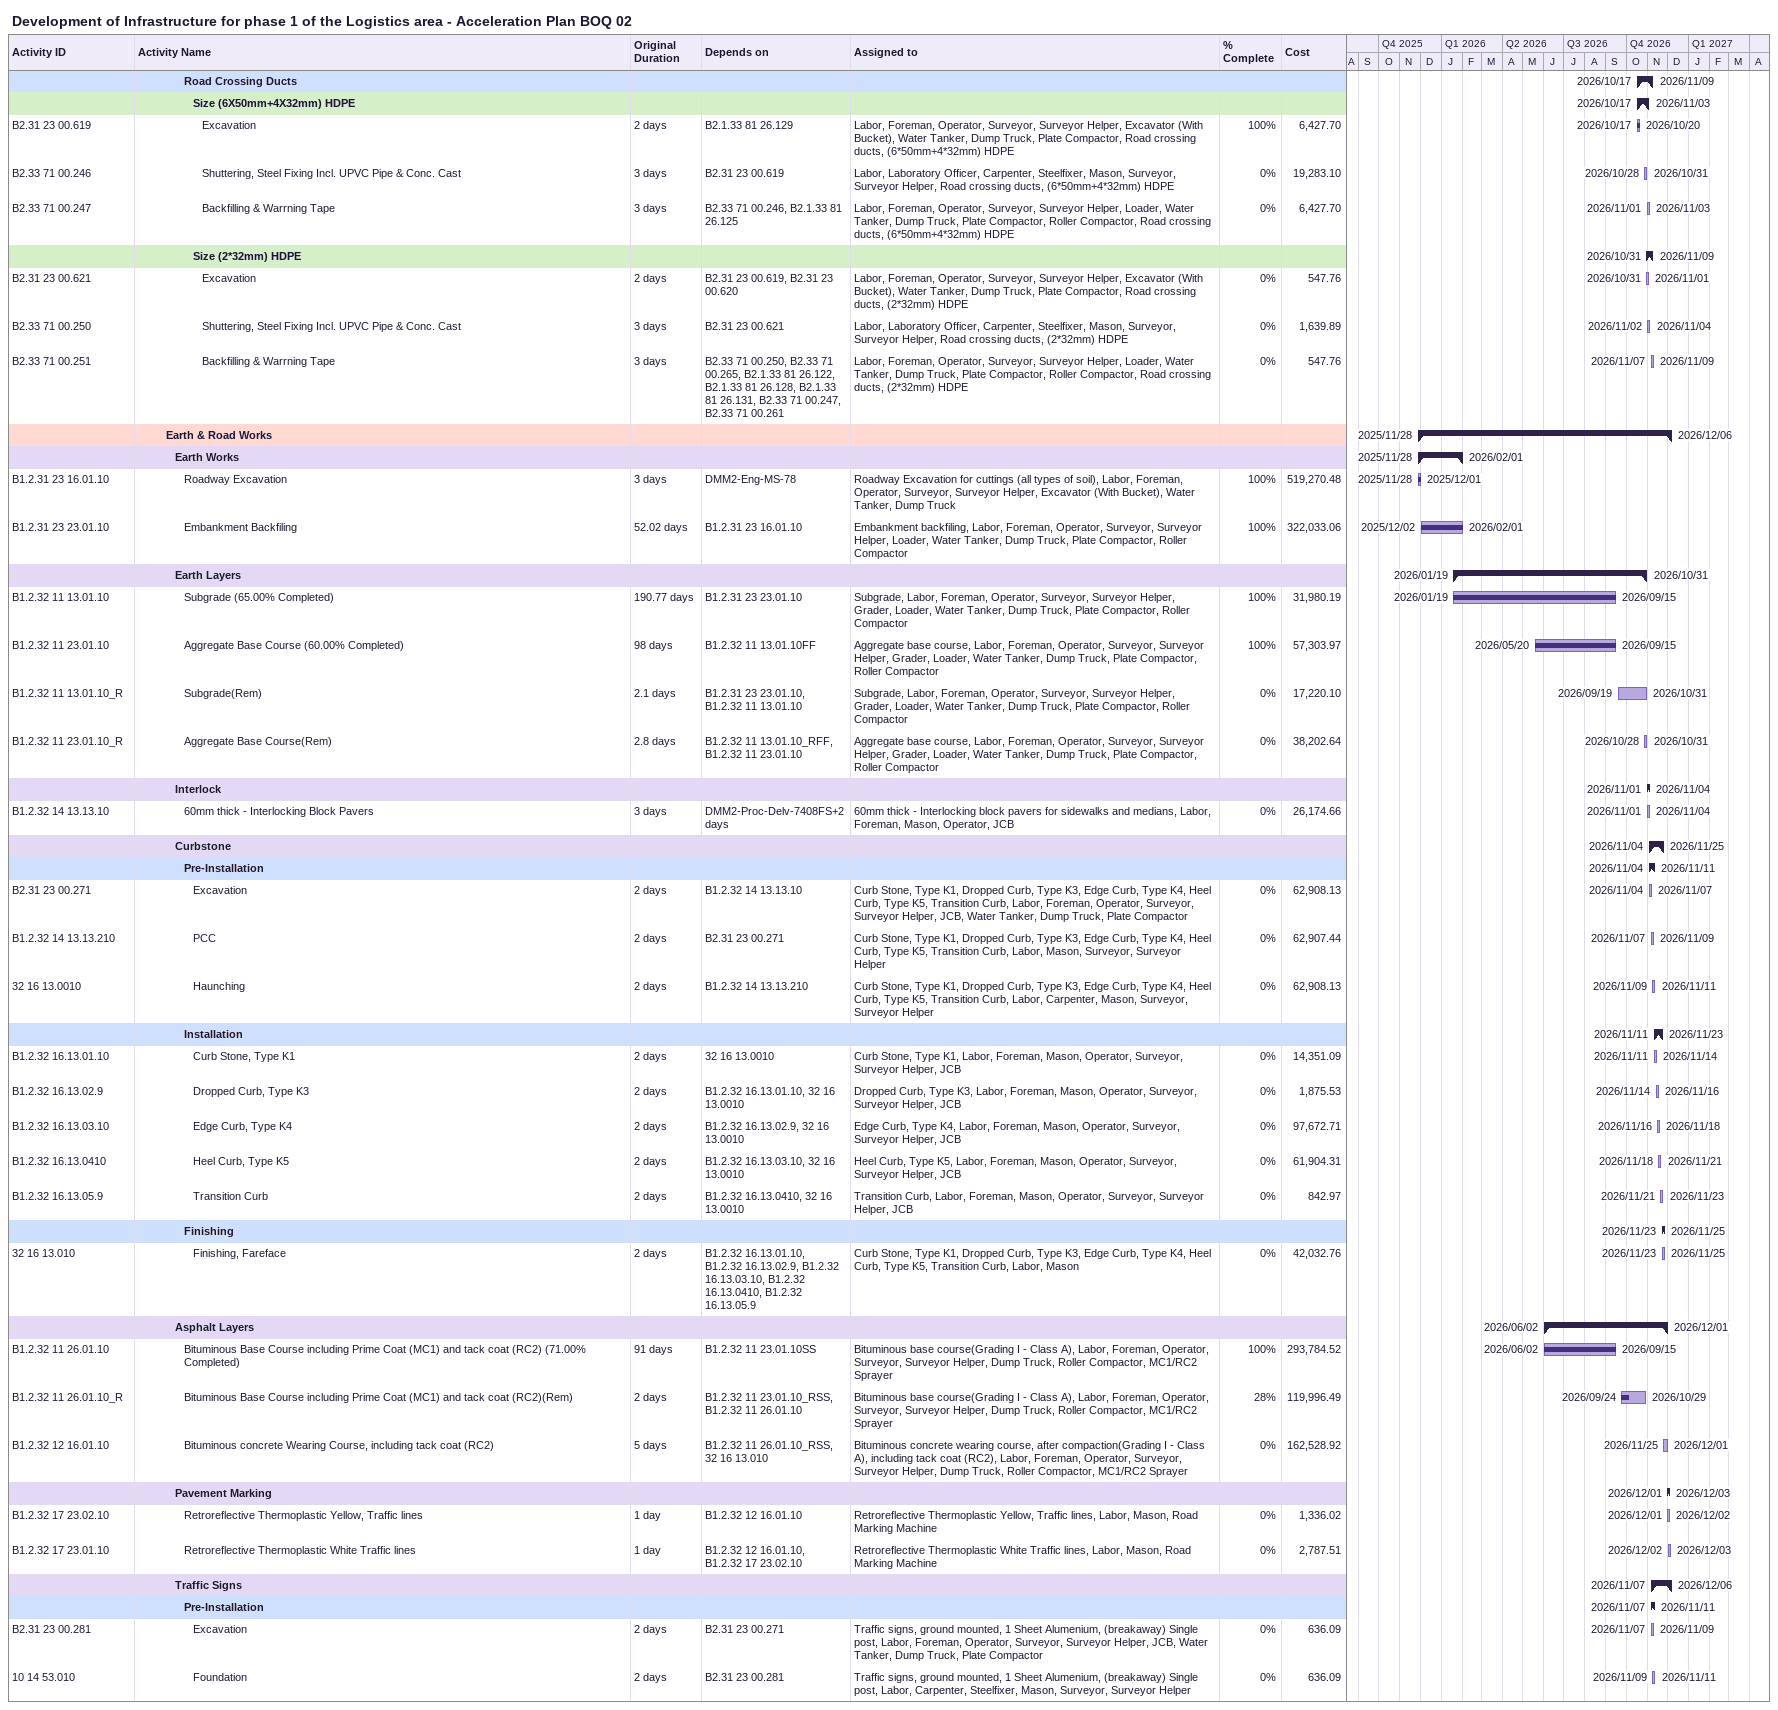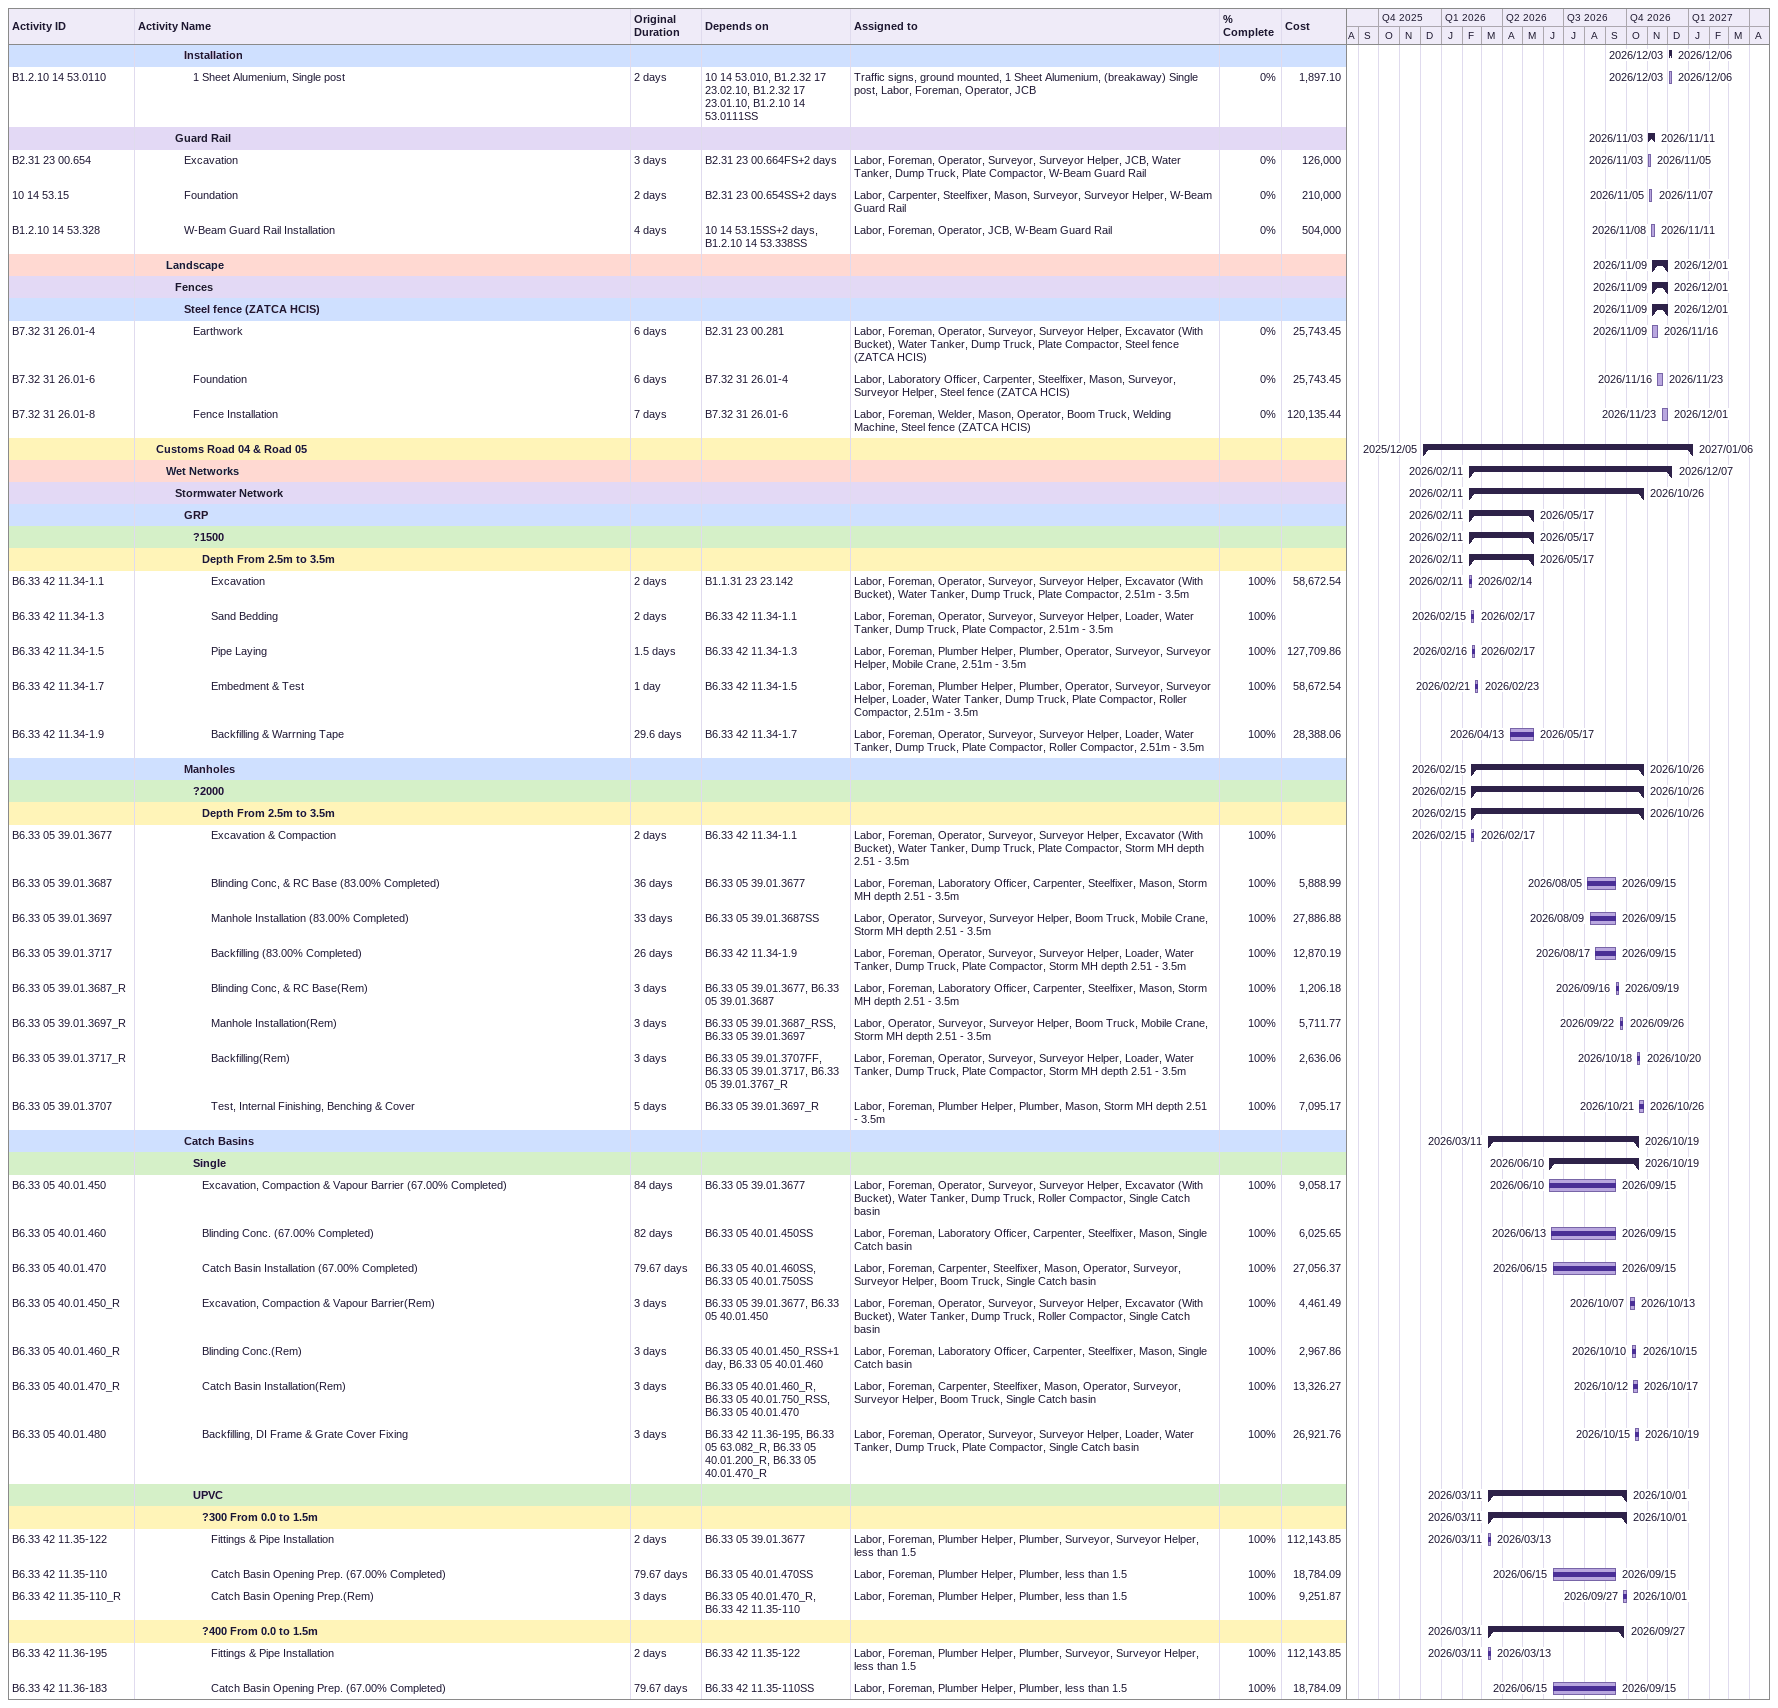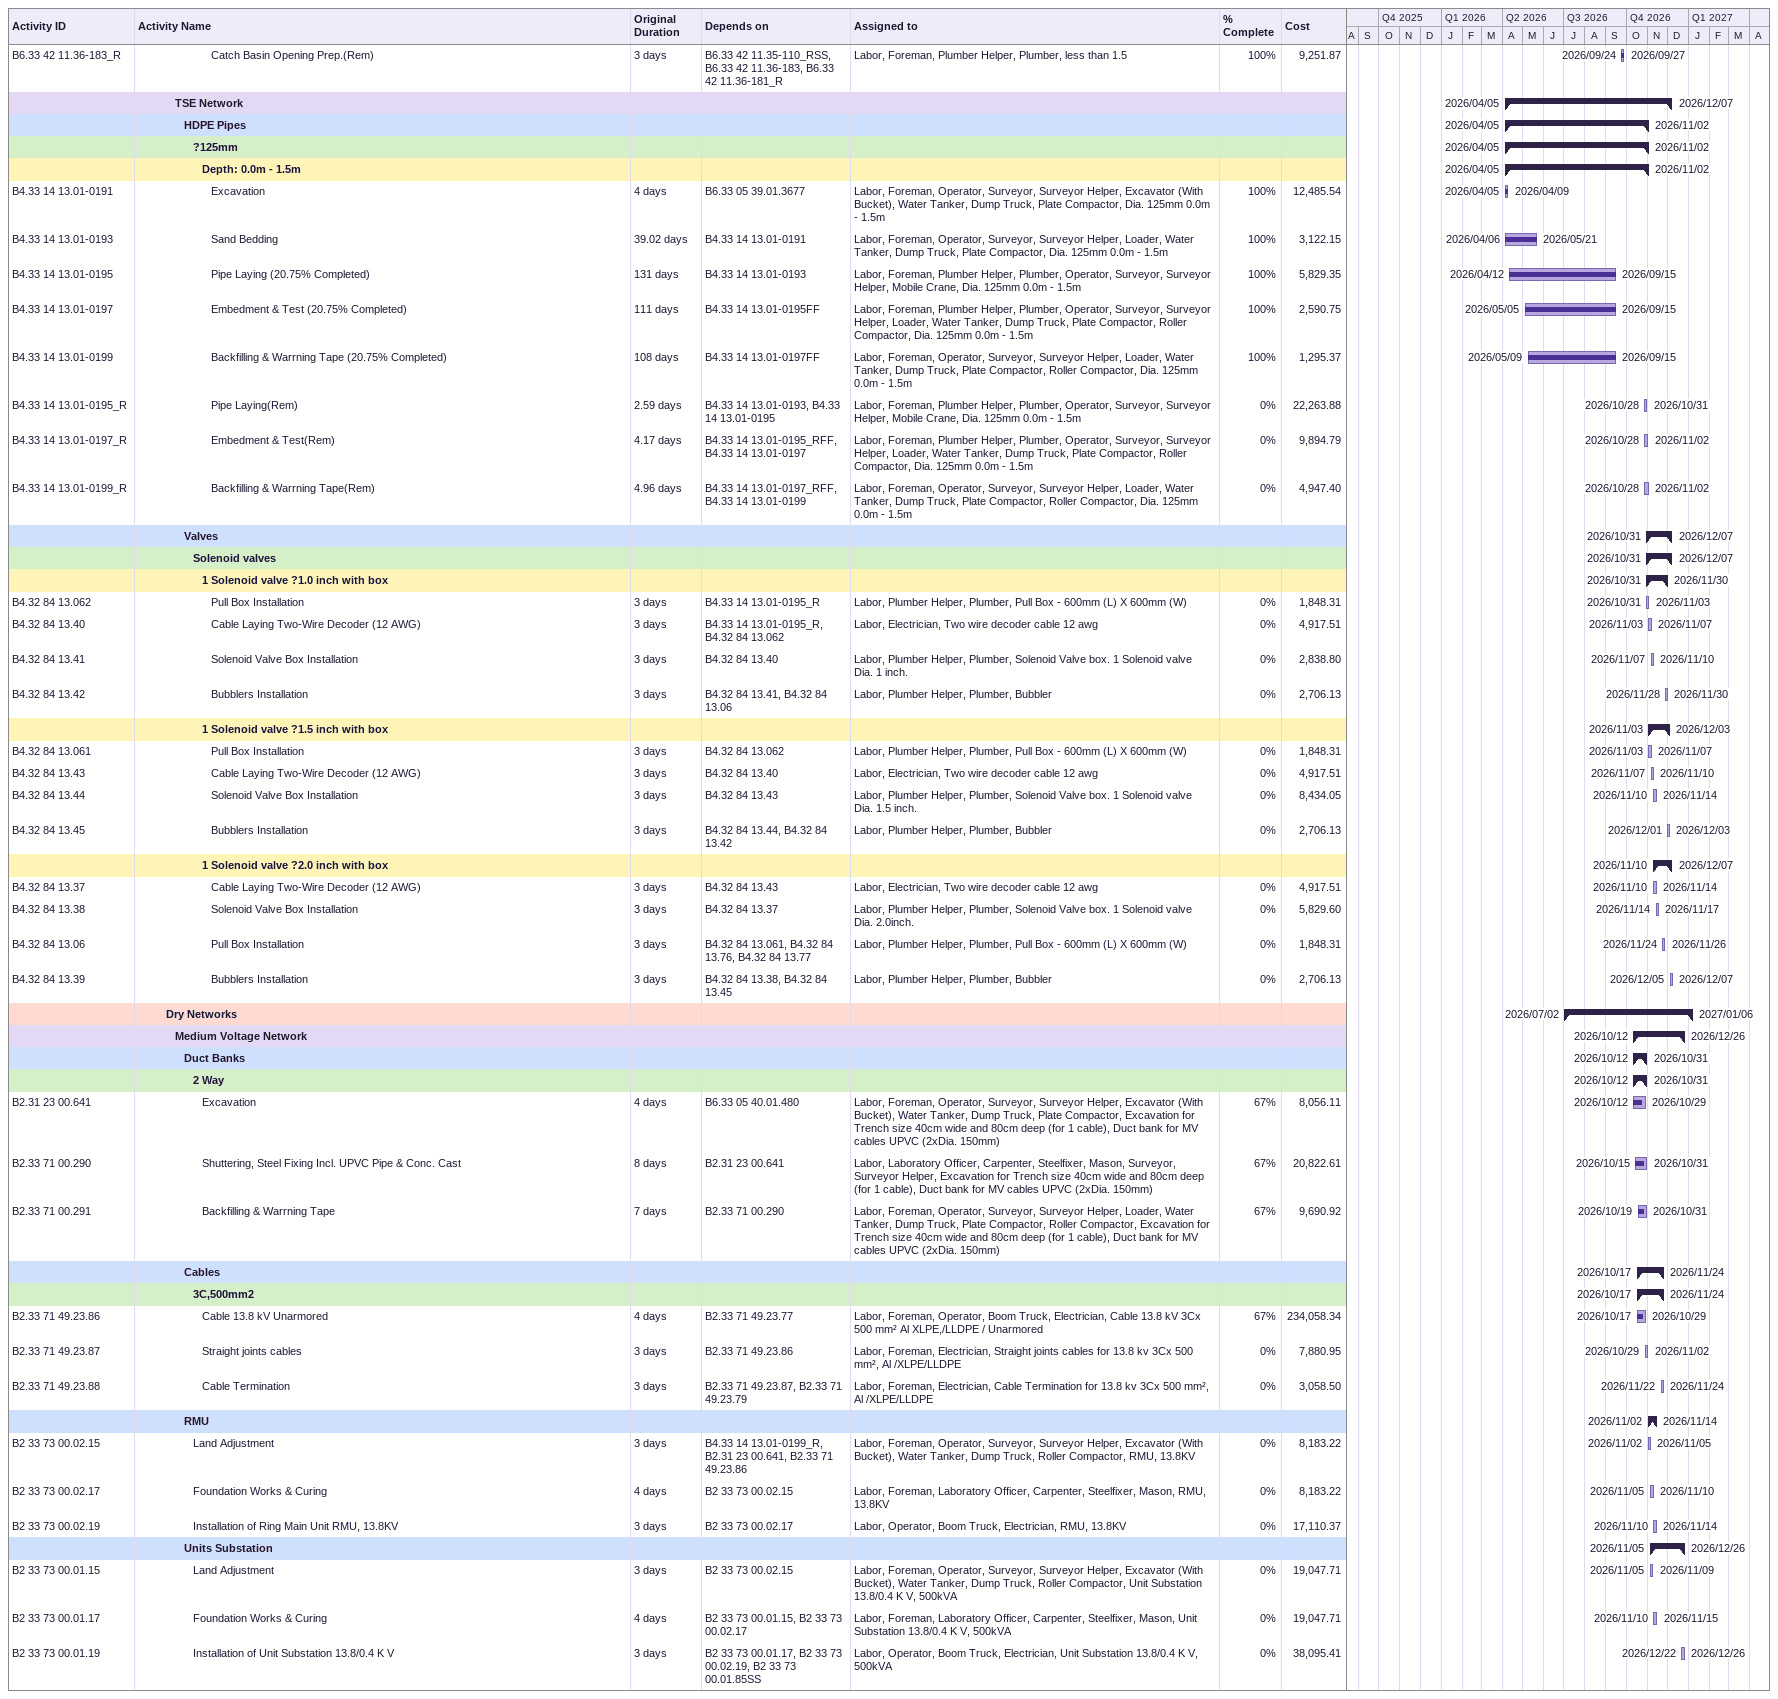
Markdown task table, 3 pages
Development of Infrastructure for phase 1 of the Logistics area - Acceleration Plan BOQ 02

| ID | Level | Task | Original duration | Start | Finish | Predecessors | Resources | % complete | Cost |
|---|---|---|---|---|---|---|---|---|---|
|  | 6 | **Road Crossing Ducts** |  | 2026-10-17 | 2026-11-09 |  |  |  |  |
|  | 7 | **Size (6X50mm+4X32mm) HDPE** |  | 2026-10-17 | 2026-11-03 |  |  |  |  |
| B2.31 23 00.619 | 8 | Excavation | 2d | 2026-10-17 | 2026-10-20 | B2.1.33 81 26.129 | Labor, Foreman, Operator, Surveyor, Surveyor Helper, Excavator (With Bucket), Water Tanker, Dump Truck, Plate Compactor, Road crossing ducts, (6*50mm+4*32mm) HDPE | 100 | 6427.70 |
| B2.33 71 00.246 | 8 | Shuttering, Steel Fixing Incl. UPVC Pipe & Conc. Cast | 3d | 2026-10-28 | 2026-10-31 | B2.31 23 00.619 | Labor, Laboratory Officer, Carpenter, Steelfixer, Mason, Surveyor, Surveyor Helper, Road crossing ducts, (6*50mm+4*32mm) HDPE | 0 | 19283.10 |
| B2.33 71 00.247 | 8 | Backfilling & Warrning Tape | 3d | 2026-11-01 | 2026-11-03 | B2.33 71 00.246, B2.1.33 81 26.125 | Labor, Foreman, Operator, Surveyor, Surveyor Helper, Loader, Water Tanker, Dump Truck, Plate Compactor, Roller Compactor, Road crossing ducts, (6*50mm+4*32mm) HDPE | 0 | 6427.70 |
|  | 7 | **Size (2*32mm) HDPE** |  | 2026-10-31 | 2026-11-09 |  |  |  |  |
| B2.31 23 00.621 | 8 | Excavation | 2d | 2026-10-31 | 2026-11-01 | B2.31 23 00.619, B2.31 23 00.620 | Labor, Foreman, Operator, Surveyor, Surveyor Helper, Excavator (With Bucket), Water Tanker, Dump Truck, Plate Compactor, Road crossing ducts, (2*32mm) HDPE | 0 | 547.76 |
| B2.33 71 00.250 | 8 | Shuttering, Steel Fixing Incl. UPVC Pipe & Conc. Cast | 3d | 2026-11-02 | 2026-11-04 | B2.31 23 00.621 | Labor, Laboratory Officer, Carpenter, Steelfixer, Mason, Surveyor, Surveyor Helper, Road crossing ducts, (2*32mm) HDPE | 0 | 1639.89 |
| B2.33 71 00.251 | 8 | Backfilling & Warrning Tape | 3d | 2026-11-07 | 2026-11-09 | B2.33 71 00.250, B2.33 71 00.265, B2.1.33 81 26.122, B2.1.33 81 26.128, B2.1.33 81 26.131, B2.33 71 00.247, B2.33 71 00.261 | Labor, Foreman, Operator, Surveyor, Surveyor Helper, Loader, Water Tanker, Dump Truck, Plate Compactor, Roller Compactor, Road crossing ducts, (2*32mm) HDPE | 0 | 547.76 |
|  | 4 | **Earth & Road Works** |  | 2025-11-28 | 2026-12-06 |  |  |  |  |
|  | 5 | **Earth Works** |  | 2025-11-28 | 2026-02-01 |  |  |  |  |
| B1.2.31 23 16.01.10 | 6 | Roadway Excavation | 3d | 2025-11-28 | 2025-12-01 | DMM2-Eng-MS-78 | Roadway Excavation for cuttings (all types of soil), Labor, Foreman, Operator, Surveyor, Surveyor Helper, Excavator (With Bucket), Water Tanker, Dump Truck | 100 | 519270.48 |
| B1.2.31 23 23.01.10 | 6 | Embankment Backfiling | 52.02d | 2025-12-02 | 2026-02-01 | B1.2.31 23 16.01.10 | Embankment backfiling, Labor, Foreman, Operator, Surveyor, Surveyor Helper, Loader, Water Tanker, Dump Truck, Plate Compactor, Roller Compactor | 100 | 322033.06 |
|  | 5 | **Earth Layers** |  | 2026-01-19 | 2026-10-31 |  |  |  |  |
| B1.2.32 11 13.01.10 | 6 | Subgrade (65.00% Completed) | 190.77d | 2026-01-19 | 2026-09-15 | B1.2.31 23 23.01.10 | Subgrade, Labor, Foreman, Operator, Surveyor, Surveyor Helper, Grader, Loader, Water Tanker, Dump Truck, Plate Compactor, Roller Compactor | 100 | 31980.19 |
| B1.2.32 11 23.01.10 | 6 | Aggregate Base Course (60.00% Completed) | 98d | 2026-05-20 | 2026-09-15 | B1.2.32 11 13.01.10FF | Aggregate base course, Labor, Foreman, Operator, Surveyor, Surveyor Helper, Grader, Loader, Water Tanker, Dump Truck, Plate Compactor, Roller Compactor | 100 | 57303.97 |
| B1.2.32 11 13.01.10_R | 6 | Subgrade(Rem) | 2.1d | 2026-09-19 | 2026-10-31 | B1.2.31 23 23.01.10, B1.2.32 11 13.01.10 | Subgrade, Labor, Foreman, Operator, Surveyor, Surveyor Helper, Grader, Loader, Water Tanker, Dump Truck, Plate Compactor, Roller Compactor | 0 | 17220.10 |
| B1.2.32 11 23.01.10_R | 6 | Aggregate Base Course(Rem) | 2.8d | 2026-10-28 | 2026-10-31 | B1.2.32 11 13.01.10_RFF, B1.2.32 11 23.01.10 | Aggregate base course, Labor, Foreman, Operator, Surveyor, Surveyor Helper, Grader, Loader, Water Tanker, Dump Truck, Plate Compactor, Roller Compactor | 0 | 38202.64 |
|  | 5 | **Interlock** |  | 2026-11-01 | 2026-11-04 |  |  |  |  |
| B1.2.32 14 13.13.10 | 6 | 60mm thick - Interlocking Block Pavers | 3d | 2026-11-01 | 2026-11-04 | DMM2-Proc-Delv-7408FS+2d | 60mm thick - Interlocking block pavers for sidewalks and medians, Labor, Foreman, Mason, Operator, JCB | 0 | 26174.66 |
|  | 5 | **Curbstone** |  | 2026-11-04 | 2026-11-25 |  |  |  |  |
|  | 6 | **Pre-Installation** |  | 2026-11-04 | 2026-11-11 |  |  |  |  |
| B2.31 23 00.271 | 7 | Excavation | 2d | 2026-11-04 | 2026-11-07 | B1.2.32 14 13.13.10 | Curb Stone, Type K1, Dropped Curb, Type K3, Edge Curb, Type K4, Heel Curb, Type K5, Transition Curb, Labor, Foreman, Operator, Surveyor, Surveyor Helper, JCB, Water Tanker, Dump Truck, Plate Compactor | 0 | 62908.13 |
| B1.2.32 14 13.13.210 | 7 | PCC | 2d | 2026-11-07 | 2026-11-09 | B2.31 23 00.271 | Curb Stone, Type K1, Dropped Curb, Type K3, Edge Curb, Type K4, Heel Curb, Type K5, Transition Curb, Labor, Mason, Surveyor, Surveyor Helper | 0 | 62907.44 |
| 32 16 13.0010 | 7 | Haunching | 2d | 2026-11-09 | 2026-11-11 | B1.2.32 14 13.13.210 | Curb Stone, Type K1, Dropped Curb, Type K3, Edge Curb, Type K4, Heel Curb, Type K5, Transition Curb, Labor, Carpenter, Mason, Surveyor, Surveyor Helper | 0 | 62908.13 |
|  | 6 | **Installation** |  | 2026-11-11 | 2026-11-23 |  |  |  |  |
| B1.2.32 16.13.01.10 | 7 | Curb Stone, Type K1 | 2d | 2026-11-11 | 2026-11-14 | 32 16 13.0010 | Curb Stone, Type K1, Labor, Foreman, Mason, Operator, Surveyor, Surveyor Helper, JCB | 0 | 14351.09 |
| B1.2.32 16.13.02.9 | 7 | Dropped Curb, Type K3 | 2d | 2026-11-14 | 2026-11-16 | B1.2.32 16.13.01.10, 32 16 13.0010 | Dropped Curb, Type K3, Labor, Foreman, Mason, Operator, Surveyor, Surveyor Helper, JCB | 0 | 1875.53 |
| B1.2.32 16.13.03.10 | 7 | Edge Curb, Type K4 | 2d | 2026-11-16 | 2026-11-18 | B1.2.32 16.13.02.9, 32 16 13.0010 | Edge Curb, Type K4, Labor, Foreman, Mason, Operator, Surveyor, Surveyor Helper, JCB | 0 | 97672.71 |
| B1.2.32 16.13.0410 | 7 | Heel Curb, Type K5 | 2d | 2026-11-18 | 2026-11-21 | B1.2.32 16.13.03.10, 32 16 13.0010 | Heel Curb, Type K5, Labor, Foreman, Mason, Operator, Surveyor, Surveyor Helper, JCB | 0 | 61904.31 |
| B1.2.32 16.13.05.9 | 7 | Transition Curb | 2d | 2026-11-21 | 2026-11-23 | B1.2.32 16.13.0410, 32 16 13.0010 | Transition Curb, Labor, Foreman, Mason, Operator, Surveyor, Surveyor Helper, JCB | 0 | 842.97 |
|  | 6 | **Finishing** |  | 2026-11-23 | 2026-11-25 |  |  |  |  |
| 32 16 13.010 | 7 | Finishing, Fareface | 2d | 2026-11-23 | 2026-11-25 | B1.2.32 16.13.01.10, B1.2.32 16.13.02.9, B1.2.32 16.13.03.10, B1.2.32 16.13.0410, B1.2.32 16.13.05.9 | Curb Stone, Type K1, Dropped Curb, Type K3, Edge Curb, Type K4, Heel Curb, Type K5, Transition Curb, Labor, Mason | 0 | 42032.76 |
|  | 5 | **Asphalt Layers** |  | 2026-06-02 | 2026-12-01 |  |  |  |  |
| B1.2.32 11 26.01.10 | 6 | Bituminous Base Course including Prime Coat (MC1) and tack coat (RC2) (71.00% Completed) | 91d | 2026-06-02 | 2026-09-15 | B1.2.32 11 23.01.10SS | Bituminous base course(Grading I - Class A), Labor, Foreman, Operator, Surveyor, Surveyor Helper, Dump Truck, Roller Compactor, MC1/RC2 Sprayer | 100 | 293784.52 |
| B1.2.32 11 26.01.10_R | 6 | Bituminous Base Course including Prime Coat (MC1) and tack coat (RC2)(Rem) | 2d | 2026-09-24 | 2026-10-29 | B1.2.32 11 23.01.10_RSS, B1.2.32 11 26.01.10 | Bituminous base course(Grading I - Class A), Labor, Foreman, Operator, Surveyor, Surveyor Helper, Dump Truck, Roller Compactor, MC1/RC2 Sprayer | 28 | 119996.49 |
| B1.2.32 12 16.01.10 | 6 | Bituminous concrete Wearing Course, including tack coat (RC2) | 5d | 2026-11-25 | 2026-12-01 | B1.2.32 11 26.01.10_RSS, 32 16 13.010 | Bituminous concrete wearing course, after compaction(Grading I - Class A), including tack coat (RC2), Labor, Foreman, Operator, Surveyor, Surveyor Helper, Dump Truck, Roller Compactor, MC1/RC2 Sprayer | 0 | 162528.92 |
|  | 5 | **Pavement Marking** |  | 2026-12-01 | 2026-12-03 |  |  |  |  |
| B1.2.32 17 23.02.10 | 6 | Retroreflective Thermoplastic Yellow, Traffic lines | 1d | 2026-12-01 | 2026-12-02 | B1.2.32 12 16.01.10 | Retroreflective Thermoplastic Yellow, Traffic lines, Labor, Mason, Road Marking Machine | 0 | 1336.02 |
| B1.2.32 17 23.01.10 | 6 | Retroreflective Thermoplastic White Traffic lines | 1d | 2026-12-02 | 2026-12-03 | B1.2.32 12 16.01.10, B1.2.32 17 23.02.10 | Retroreflective Thermoplastic White Traffic lines, Labor, Mason, Road Marking Machine | 0 | 2787.51 |
|  | 5 | **Traffic Signs** |  | 2026-11-07 | 2026-12-06 |  |  |  |  |
|  | 6 | **Pre-Installation** |  | 2026-11-07 | 2026-11-11 |  |  |  |  |
| B2.31 23 00.281 | 7 | Excavation | 2d | 2026-11-07 | 2026-11-09 | B2.31 23 00.271 | Traffic signs, ground mounted, 1 Sheet Alumenium, (breakaway) Single post, Labor, Foreman, Operator, Surveyor, Surveyor Helper, JCB, Water Tanker, Dump Truck, Plate Compactor | 0 | 636.09 |
| 10 14 53.010 | 7 | Foundation | 2d | 2026-11-09 | 2026-11-11 | B2.31 23 00.281 | Traffic signs, ground mounted, 1 Sheet Alumenium, (breakaway) Single post, Labor, Carpenter, Steelfixer, Mason, Surveyor, Surveyor Helper | 0 | 636.09 |
|  | 6 | **Installation** |  | 2026-12-03 | 2026-12-06 |  |  |  |  |
| B1.2.10 14 53.0110 | 7 | 1 Sheet Alumenium, Single post | 2d | 2026-12-03 | 2026-12-06 | 10 14 53.010, B1.2.32 17 23.02.10, B1.2.32 17 23.01.10, B1.2.10 14 53.0111SS | Traffic signs, ground mounted, 1 Sheet Alumenium, (breakaway) Single post, Labor, Foreman, Operator, JCB | 0 | 1897.10 |
|  | 5 | **Guard Rail** |  | 2026-11-03 | 2026-11-11 |  |  |  |  |
| B2.31 23 00.654 | 6 | Excavation | 3d | 2026-11-03 | 2026-11-05 | B2.31 23 00.664FS+2d | Labor, Foreman, Operator, Surveyor, Surveyor Helper, JCB, Water Tanker, Dump Truck, Plate Compactor, W-Beam Guard Rail | 0 | 126000 |
| 10 14 53.15 | 6 | Foundation | 2d | 2026-11-05 | 2026-11-07 | B2.31 23 00.654SS+2d | Labor, Carpenter, Steelfixer, Mason, Surveyor, Surveyor Helper, W-Beam Guard Rail | 0 | 210000 |
| B1.2.10 14 53.328 | 6 | W-Beam Guard Rail Installation | 4d | 2026-11-08 | 2026-11-11 | 10 14 53.15SS+2d, B1.2.10 14 53.338SS | Labor, Foreman, Operator, JCB, W-Beam Guard Rail | 0 | 504000 |
|  | 4 | **Landscape** |  | 2026-11-09 | 2026-12-01 |  |  |  |  |
|  | 5 | **Fences** |  | 2026-11-09 | 2026-12-01 |  |  |  |  |
|  | 6 | **Steel fence (ZATCA HCIS)** |  | 2026-11-09 | 2026-12-01 |  |  |  |  |
| B7.32 31 26.01-4 | 7 | Earthwork | 6d | 2026-11-09 | 2026-11-16 | B2.31 23 00.281 | Labor, Foreman, Operator, Surveyor, Surveyor Helper, Excavator (With Bucket), Water Tanker, Dump Truck, Plate Compactor, Steel fence (ZATCA HCIS) | 0 | 25743.45 |
| B7.32 31 26.01-6 | 7 | Foundation | 6d | 2026-11-16 | 2026-11-23 | B7.32 31 26.01-4 | Labor, Laboratory Officer, Carpenter, Steelfixer, Mason, Surveyor, Surveyor Helper, Steel fence (ZATCA HCIS) | 0 | 25743.45 |
| B7.32 31 26.01-8 | 7 | Fence Installation | 7d | 2026-11-23 | 2026-12-01 | B7.32 31 26.01-6 | Labor, Foreman, Welder, Mason, Operator, Boom Truck, Welding Machine, Steel fence (ZATCA HCIS) | 0 | 120135.44 |
|  | 3 | **Customs Road 04 & Road 05** |  | 2025-12-05 | 2027-01-06 |  |  |  |  |
|  | 4 | **Wet Networks** |  | 2026-02-11 | 2026-12-07 |  |  |  |  |
|  | 5 | **Stormwater Network** |  | 2026-02-11 | 2026-10-26 |  |  |  |  |
|  | 6 | **GRP** |  | 2026-02-11 | 2026-05-17 |  |  |  |  |
|  | 7 | **?1500** |  | 2026-02-11 | 2026-05-17 |  |  |  |  |
|  | 8 | **Depth From 2.5m to 3.5m** |  | 2026-02-11 | 2026-05-17 |  |  |  |  |
| B6.33 42 11.34-1.1 | 9 | Excavation | 2d | 2026-02-11 | 2026-02-14 | B1.1.31 23 23.142 | Labor, Foreman, Operator, Surveyor, Surveyor Helper, Excavator (With Bucket), Water Tanker, Dump Truck, Plate Compactor, 2.51m - 3.5m | 100 | 58672.54 |
| B6.33 42 11.34-1.3 | 9 | Sand Bedding | 2d | 2026-02-15 | 2026-02-17 | B6.33 42 11.34-1.1 | Labor, Foreman, Operator, Surveyor, Surveyor Helper, Loader, Water Tanker, Dump Truck, Plate Compactor, 2.51m - 3.5m | 100 |  |
| B6.33 42 11.34-1.5 | 9 | Pipe Laying | 1.5d | 2026-02-16 | 2026-02-17 | B6.33 42 11.34-1.3 | Labor, Foreman, Plumber Helper, Plumber, Operator, Surveyor, Surveyor Helper, Mobile Crane, 2.51m - 3.5m | 100 | 127709.86 |
| B6.33 42 11.34-1.7 | 9 | Embedment & Test | 1d | 2026-02-21 | 2026-02-23 | B6.33 42 11.34-1.5 | Labor, Foreman, Plumber Helper, Plumber, Operator, Surveyor, Surveyor Helper, Loader, Water Tanker, Dump Truck, Plate Compactor, Roller Compactor, 2.51m - 3.5m | 100 | 58672.54 |
| B6.33 42 11.34-1.9 | 9 | Backfilling & Warrning Tape | 29.6d | 2026-04-13 | 2026-05-17 | B6.33 42 11.34-1.7 | Labor, Foreman, Operator, Surveyor, Surveyor Helper, Loader, Water Tanker, Dump Truck, Plate Compactor, Roller Compactor, 2.51m - 3.5m | 100 | 28388.06 |
|  | 6 | **Manholes** |  | 2026-02-15 | 2026-10-26 |  |  |  |  |
|  | 7 | **?2000** |  | 2026-02-15 | 2026-10-26 |  |  |  |  |
|  | 8 | **Depth From 2.5m to 3.5m** |  | 2026-02-15 | 2026-10-26 |  |  |  |  |
| B6.33 05 39.01.3677 | 9 | Excavation & Compaction | 2d | 2026-02-15 | 2026-02-17 | B6.33 42 11.34-1.1 | Labor, Foreman, Operator, Surveyor, Surveyor Helper, Excavator (With Bucket), Water Tanker, Dump Truck, Plate Compactor, Storm MH depth 2.51 - 3.5m | 100 |  |
| B6.33 05 39.01.3687 | 9 | Blinding Conc, & RC Base (83.00% Completed) | 36d | 2026-08-05 | 2026-09-15 | B6.33 05 39.01.3677 | Labor, Foreman, Laboratory Officer, Carpenter, Steelfixer, Mason, Storm MH depth 2.51 - 3.5m | 100 | 5888.99 |
| B6.33 05 39.01.3697 | 9 | Manhole Installation (83.00% Completed) | 33d | 2026-08-09 | 2026-09-15 | B6.33 05 39.01.3687SS | Labor, Operator, Surveyor, Surveyor Helper, Boom Truck, Mobile Crane, Storm MH depth 2.51 - 3.5m | 100 | 27886.88 |
| B6.33 05 39.01.3717 | 9 | Backfilling (83.00% Completed) | 26d | 2026-08-17 | 2026-09-15 | B6.33 42 11.34-1.9 | Labor, Foreman, Operator, Surveyor, Surveyor Helper, Loader, Water Tanker, Dump Truck, Plate Compactor, Storm MH depth 2.51 - 3.5m | 100 | 12870.19 |
| B6.33 05 39.01.3687_R | 9 | Blinding Conc, & RC Base(Rem) | 3d | 2026-09-16 | 2026-09-19 | B6.33 05 39.01.3677, B6.33 05 39.01.3687 | Labor, Foreman, Laboratory Officer, Carpenter, Steelfixer, Mason, Storm MH depth 2.51 - 3.5m | 100 | 1206.18 |
| B6.33 05 39.01.3697_R | 9 | Manhole Installation(Rem) | 3d | 2026-09-22 | 2026-09-26 | B6.33 05 39.01.3687_RSS, B6.33 05 39.01.3697 | Labor, Operator, Surveyor, Surveyor Helper, Boom Truck, Mobile Crane, Storm MH depth 2.51 - 3.5m | 100 | 5711.77 |
| B6.33 05 39.01.3717_R | 9 | Backfilling(Rem) | 3d | 2026-10-18 | 2026-10-20 | B6.33 05 39.01.3707FF, B6.33 05 39.01.3717, B6.33 05 39.01.3767_R | Labor, Foreman, Operator, Surveyor, Surveyor Helper, Loader, Water Tanker, Dump Truck, Plate Compactor, Storm MH depth 2.51 - 3.5m | 100 | 2636.06 |
| B6.33 05 39.01.3707 | 9 | Test, Internal Finishing, Benching & Cover | 5d | 2026-10-21 | 2026-10-26 | B6.33 05 39.01.3697_R | Labor, Foreman, Plumber Helper, Plumber, Mason, Storm MH depth 2.51 - 3.5m | 100 | 7095.17 |
|  | 6 | **Catch Basins** |  | 2026-03-11 | 2026-10-19 |  |  |  |  |
|  | 7 | **Single** |  | 2026-06-10 | 2026-10-19 |  |  |  |  |
| B6.33 05 40.01.450 | 8 | Excavation, Compaction & Vapour Barrier (67.00% Completed) | 84d | 2026-06-10 | 2026-09-15 | B6.33 05 39.01.3677 | Labor, Foreman, Operator, Surveyor, Surveyor Helper, Excavator (With Bucket), Water Tanker, Dump Truck, Roller Compactor, Single Catch basin | 100 | 9058.17 |
| B6.33 05 40.01.460 | 8 | Blinding Conc. (67.00% Completed) | 82d | 2026-06-13 | 2026-09-15 | B6.33 05 40.01.450SS | Labor, Foreman, Laboratory Officer, Carpenter, Steelfixer, Mason, Single Catch basin | 100 | 6025.65 |
| B6.33 05 40.01.470 | 8 | Catch Basin Installation (67.00% Completed) | 79.67d | 2026-06-15 | 2026-09-15 | B6.33 05 40.01.460SS, B6.33 05 40.01.750SS | Labor, Foreman, Carpenter, Steelfixer, Mason, Operator, Surveyor, Surveyor Helper, Boom Truck, Single Catch basin | 100 | 27056.37 |
| B6.33 05 40.01.450_R | 8 | Excavation, Compaction & Vapour Barrier(Rem) | 3d | 2026-10-07 | 2026-10-13 | B6.33 05 39.01.3677, B6.33 05 40.01.450 | Labor, Foreman, Operator, Surveyor, Surveyor Helper, Excavator (With Bucket), Water Tanker, Dump Truck, Roller Compactor, Single Catch basin | 100 | 4461.49 |
| B6.33 05 40.01.460_R | 8 | Blinding Conc.(Rem) | 3d | 2026-10-10 | 2026-10-15 | B6.33 05 40.01.450_RSS+1d, B6.33 05 40.01.460 | Labor, Foreman, Laboratory Officer, Carpenter, Steelfixer, Mason, Single Catch basin | 100 | 2967.86 |
| B6.33 05 40.01.470_R | 8 | Catch Basin Installation(Rem) | 3d | 2026-10-12 | 2026-10-17 | B6.33 05 40.01.460_R, B6.33 05 40.01.750_RSS, B6.33 05 40.01.470 | Labor, Foreman, Carpenter, Steelfixer, Mason, Operator, Surveyor, Surveyor Helper, Boom Truck, Single Catch basin | 100 | 13326.27 |
| B6.33 05 40.01.480 | 8 | Backfilling, DI Frame & Grate Cover Fixing | 3d | 2026-10-15 | 2026-10-19 | B6.33 42 11.36-195, B6.33 05 63.082_R, B6.33 05 40.01.200_R, B6.33 05 40.01.470_R | Labor, Foreman, Operator, Surveyor, Surveyor Helper, Loader, Water Tanker, Dump Truck, Plate Compactor, Single Catch basin | 100 | 26921.76 |
|  | 7 | **UPVC** |  | 2026-03-11 | 2026-10-01 |  |  |  |  |
|  | 8 | **?300 From 0.0 to 1.5m** |  | 2026-03-11 | 2026-10-01 |  |  |  |  |
| B6.33 42 11.35-122 | 9 | Fittings & Pipe Installation | 2d | 2026-03-11 | 2026-03-13 | B6.33 05 39.01.3677 | Labor, Foreman, Plumber Helper, Plumber, Surveyor, Surveyor Helper, less than 1.5 | 100 | 112143.85 |
| B6.33 42 11.35-110 | 9 | Catch Basin Opening Prep. (67.00% Completed) | 79.67d | 2026-06-15 | 2026-09-15 | B6.33 05 40.01.470SS | Labor, Foreman, Plumber Helper, Plumber, less than 1.5 | 100 | 18784.09 |
| B6.33 42 11.35-110_R | 9 | Catch Basin Opening Prep.(Rem) | 3d | 2026-09-27 | 2026-10-01 | B6.33 05 40.01.470_R, B6.33 42 11.35-110 | Labor, Foreman, Plumber Helper, Plumber, less than 1.5 | 100 | 9251.87 |
|  | 8 | **?400 From 0.0 to 1.5m** |  | 2026-03-11 | 2026-09-27 |  |  |  |  |
| B6.33 42 11.36-195 | 9 | Fittings & Pipe Installation | 2d | 2026-03-11 | 2026-03-13 | B6.33 42 11.35-122 | Labor, Foreman, Plumber Helper, Plumber, Surveyor, Surveyor Helper, less than 1.5 | 100 | 112143.85 |
| B6.33 42 11.36-183 | 9 | Catch Basin Opening Prep. (67.00% Completed) | 79.67d | 2026-06-15 | 2026-09-15 | B6.33 42 11.35-110SS | Labor, Foreman, Plumber Helper, Plumber, less than 1.5 | 100 | 18784.09 |
| B6.33 42 11.36-183_R | 9 | Catch Basin Opening Prep.(Rem) | 3d | 2026-09-24 | 2026-09-27 | B6.33 42 11.35-110_RSS, B6.33 42 11.36-183, B6.33 42 11.36-181_R | Labor, Foreman, Plumber Helper, Plumber, less than 1.5 | 100 | 9251.87 |
|  | 5 | **TSE Network** |  | 2026-04-05 | 2026-12-07 |  |  |  |  |
|  | 6 | **HDPE Pipes** |  | 2026-04-05 | 2026-11-02 |  |  |  |  |
|  | 7 | **?125mm** |  | 2026-04-05 | 2026-11-02 |  |  |  |  |
|  | 8 | **Depth: 0.0m - 1.5m** |  | 2026-04-05 | 2026-11-02 |  |  |  |  |
| B4.33 14 13.01-0191 | 9 | Excavation | 4d | 2026-04-05 | 2026-04-09 | B6.33 05 39.01.3677 | Labor, Foreman, Operator, Surveyor, Surveyor Helper, Excavator (With Bucket), Water Tanker, Dump Truck, Plate Compactor, Dia. 125mm 0.0m - 1.5m | 100 | 12485.54 |
| B4.33 14 13.01-0193 | 9 | Sand Bedding | 39.02d | 2026-04-06 | 2026-05-21 | B4.33 14 13.01-0191 | Labor, Foreman, Operator, Surveyor, Surveyor Helper, Loader, Water Tanker, Dump Truck, Plate Compactor, Dia. 125mm 0.0m - 1.5m | 100 | 3122.15 |
| B4.33 14 13.01-0195 | 9 | Pipe Laying (20.75% Completed) | 131d | 2026-04-12 | 2026-09-15 | B4.33 14 13.01-0193 | Labor, Foreman, Plumber Helper, Plumber, Operator, Surveyor, Surveyor Helper, Mobile Crane, Dia. 125mm 0.0m - 1.5m | 100 | 5829.35 |
| B4.33 14 13.01-0197 | 9 | Embedment & Test (20.75% Completed) | 111d | 2026-05-05 | 2026-09-15 | B4.33 14 13.01-0195FF | Labor, Foreman, Plumber Helper, Plumber, Operator, Surveyor, Surveyor Helper, Loader, Water Tanker, Dump Truck, Plate Compactor, Roller Compactor, Dia. 125mm 0.0m - 1.5m | 100 | 2590.75 |
| B4.33 14 13.01-0199 | 9 | Backfilling & Warrning Tape (20.75% Completed) | 108d | 2026-05-09 | 2026-09-15 | B4.33 14 13.01-0197FF | Labor, Foreman, Operator, Surveyor, Surveyor Helper, Loader, Water Tanker, Dump Truck, Plate Compactor, Roller Compactor, Dia. 125mm 0.0m - 1.5m | 100 | 1295.37 |
| B4.33 14 13.01-0195_R | 9 | Pipe Laying(Rem) | 2.59d | 2026-10-28 | 2026-10-31 | B4.33 14 13.01-0193, B4.33 14 13.01-0195 | Labor, Foreman, Plumber Helper, Plumber, Operator, Surveyor, Surveyor Helper, Mobile Crane, Dia. 125mm 0.0m - 1.5m | 0 | 22263.88 |
| B4.33 14 13.01-0197_R | 9 | Embedment & Test(Rem) | 4.17d | 2026-10-28 | 2026-11-02 | B4.33 14 13.01-0195_RFF, B4.33 14 13.01-0197 | Labor, Foreman, Plumber Helper, Plumber, Operator, Surveyor, Surveyor Helper, Loader, Water Tanker, Dump Truck, Plate Compactor, Roller Compactor, Dia. 125mm 0.0m - 1.5m | 0 | 9894.79 |
| B4.33 14 13.01-0199_R | 9 | Backfilling & Warrning Tape(Rem) | 4.96d | 2026-10-28 | 2026-11-02 | B4.33 14 13.01-0197_RFF, B4.33 14 13.01-0199 | Labor, Foreman, Operator, Surveyor, Surveyor Helper, Loader, Water Tanker, Dump Truck, Plate Compactor, Roller Compactor, Dia. 125mm 0.0m - 1.5m | 0 | 4947.40 |
|  | 6 | **Valves** |  | 2026-10-31 | 2026-12-07 |  |  |  |  |
|  | 7 | **Solenoid valves** |  | 2026-10-31 | 2026-12-07 |  |  |  |  |
|  | 8 | **1 Solenoid valve ?1.0 inch with box** |  | 2026-10-31 | 2026-11-30 |  |  |  |  |
| B4.32 84 13.062 | 9 | Pull Box Installation | 3d | 2026-10-31 | 2026-11-03 | B4.33 14 13.01-0195_R | Labor, Plumber Helper, Plumber, Pull Box - 600mm (L) X 600mm (W) | 0 | 1848.31 |
| B4.32 84 13.40 | 9 | Cable Laying Two-Wire Decoder (12 AWG) | 3d | 2026-11-03 | 2026-11-07 | B4.33 14 13.01-0195_R, B4.32 84 13.062 | Labor, Electrician, Two wire decoder cable 12 awg | 0 | 4917.51 |
| B4.32 84 13.41 | 9 | Solenoid Valve Box Installation | 3d | 2026-11-07 | 2026-11-10 | B4.32 84 13.40 | Labor, Plumber Helper, Plumber, Solenoid Valve box. 1 Solenoid valve Dia. 1 inch. | 0 | 2838.80 |
| B4.32 84 13.42 | 9 | Bubblers Installation | 3d | 2026-11-28 | 2026-11-30 | B4.32 84 13.41, B4.32 84 13.06 | Labor, Plumber Helper, Plumber, Bubbler | 0 | 2706.13 |
|  | 8 | **1 Solenoid valve ?1.5 inch with box** |  | 2026-11-03 | 2026-12-03 |  |  |  |  |
| B4.32 84 13.061 | 9 | Pull Box Installation | 3d | 2026-11-03 | 2026-11-07 | B4.32 84 13.062 | Labor, Plumber Helper, Plumber, Pull Box - 600mm (L) X 600mm (W) | 0 | 1848.31 |
| B4.32 84 13.43 | 9 | Cable Laying Two-Wire Decoder (12 AWG) | 3d | 2026-11-07 | 2026-11-10 | B4.32 84 13.40 | Labor, Electrician, Two wire decoder cable 12 awg | 0 | 4917.51 |
| B4.32 84 13.44 | 9 | Solenoid Valve Box Installation | 3d | 2026-11-10 | 2026-11-14 | B4.32 84 13.43 | Labor, Plumber Helper, Plumber, Solenoid Valve box. 1 Solenoid valve Dia. 1.5 inch. | 0 | 8434.05 |
| B4.32 84 13.45 | 9 | Bubblers Installation | 3d | 2026-12-01 | 2026-12-03 | B4.32 84 13.44, B4.32 84 13.42 | Labor, Plumber Helper, Plumber, Bubbler | 0 | 2706.13 |
|  | 8 | **1 Solenoid valve ?2.0 inch with box** |  | 2026-11-10 | 2026-12-07 |  |  |  |  |
| B4.32 84 13.37 | 9 | Cable Laying Two-Wire Decoder (12 AWG) | 3d | 2026-11-10 | 2026-11-14 | B4.32 84 13.43 | Labor, Electrician, Two wire decoder cable 12 awg | 0 | 4917.51 |
| B4.32 84 13.38 | 9 | Solenoid Valve Box Installation | 3d | 2026-11-14 | 2026-11-17 | B4.32 84 13.37 | Labor, Plumber Helper, Plumber, Solenoid Valve box. 1 Solenoid valve Dia. 2.0inch. | 0 | 5829.60 |
| B4.32 84 13.06 | 9 | Pull Box Installation | 3d | 2026-11-24 | 2026-11-26 | B4.32 84 13.061, B4.32 84 13.76, B4.32 84 13.77 | Labor, Plumber Helper, Plumber, Pull Box - 600mm (L) X 600mm (W) | 0 | 1848.31 |
| B4.32 84 13.39 | 9 | Bubblers Installation | 3d | 2026-12-05 | 2026-12-07 | B4.32 84 13.38, B4.32 84 13.45 | Labor, Plumber Helper, Plumber, Bubbler | 0 | 2706.13 |
|  | 4 | **Dry Networks** |  | 2026-07-02 | 2027-01-06 |  |  |  |  |
|  | 5 | **Medium Voltage Network** |  | 2026-10-12 | 2026-12-26 |  |  |  |  |
|  | 6 | **Duct Banks** |  | 2026-10-12 | 2026-10-31 |  |  |  |  |
|  | 7 | **2 Way** |  | 2026-10-12 | 2026-10-31 |  |  |  |  |
| B2.31 23 00.641 | 8 | Excavation | 4d | 2026-10-12 | 2026-10-29 | B6.33 05 40.01.480 | Labor, Foreman, Operator, Surveyor, Surveyor Helper, Excavator (With Bucket), Water Tanker, Dump Truck, Plate Compactor, Excavation for Trench size 40cm wide and 80cm deep (for 1 cable), Duct bank for MV cables UPVC (2xDia. 150mm) | 67 | 8056.11 |
| B2.33 71 00.290 | 8 | Shuttering, Steel Fixing Incl. UPVC Pipe & Conc. Cast | 8d | 2026-10-15 | 2026-10-31 | B2.31 23 00.641 | Labor, Laboratory Officer, Carpenter, Steelfixer, Mason, Surveyor, Surveyor Helper, Excavation for Trench size 40cm wide and 80cm deep (for 1 cable), Duct bank for MV cables UPVC (2xDia. 150mm) | 67 | 20822.61 |
| B2.33 71 00.291 | 8 | Backfilling & Warrning Tape | 7d | 2026-10-19 | 2026-10-31 | B2.33 71 00.290 | Labor, Foreman, Operator, Surveyor, Surveyor Helper, Loader, Water Tanker, Dump Truck, Plate Compactor, Roller Compactor, Excavation for Trench size 40cm wide and 80cm deep (for 1 cable), Duct bank for MV cables UPVC (2xDia. 150mm) | 67 | 9690.92 |
|  | 6 | **Cables** |  | 2026-10-17 | 2026-11-24 |  |  |  |  |
|  | 7 | **3C,500mm2** |  | 2026-10-17 | 2026-11-24 |  |  |  |  |
| B2.33 71 49.23.86 | 8 | Cable 13.8 kV Unarmored | 4d | 2026-10-17 | 2026-10-29 | B2.33 71 49.23.77 | Labor, Foreman, Operator, Boom Truck, Electrician, Cable 13.8 kV 3Cx 500 mm² Al XLPE,/LLDPE / Unarmored | 67 | 234058.34 |
| B2.33 71 49.23.87 | 8 | Straight joints cables | 3d | 2026-10-29 | 2026-11-02 | B2.33 71 49.23.86 | Labor, Foreman, Electrician, Straight joints cables for 13.8 kv 3Cx 500 mm², Al /XLPE/LLDPE | 0 | 7880.95 |
| B2.33 71 49.23.88 | 8 | Cable Termination | 3d | 2026-11-22 | 2026-11-24 | B2.33 71 49.23.87, B2.33 71 49.23.79 | Labor, Foreman, Electrician, Cable Termination for 13.8 kv 3Cx 500 mm², Al /XLPE/LLDPE | 0 | 3058.50 |
|  | 6 | **RMU** |  | 2026-11-02 | 2026-11-14 |  |  |  |  |
| B2 33 73 00.02.15 | 7 | Land Adjustment | 3d | 2026-11-02 | 2026-11-05 | B4.33 14 13.01-0199_R, B2.31 23 00.641, B2.33 71 49.23.86 | Labor, Foreman, Operator, Surveyor, Surveyor Helper, Excavator (With Bucket), Water Tanker, Dump Truck, Roller Compactor, RMU, 13.8KV | 0 | 8183.22 |
| B2 33 73 00.02.17 | 7 | Foundation Works & Curing | 4d | 2026-11-05 | 2026-11-10 | B2 33 73 00.02.15 | Labor, Foreman, Laboratory Officer, Carpenter, Steelfixer, Mason, RMU, 13.8KV | 0 | 8183.22 |
| B2 33 73 00.02.19 | 7 | Installation of Ring Main Unit RMU, 13.8KV | 3d | 2026-11-10 | 2026-11-14 | B2 33 73 00.02.17 | Labor, Operator, Boom Truck, Electrician, RMU, 13.8KV | 0 | 17110.37 |
|  | 6 | **Units Substation** |  | 2026-11-05 | 2026-12-26 |  |  |  |  |
| B2 33 73 00.01.15 | 7 | Land Adjustment | 3d | 2026-11-05 | 2026-11-09 | B2 33 73 00.02.15 | Labor, Foreman, Operator, Surveyor, Surveyor Helper, Excavator (With Bucket), Water Tanker, Dump Truck, Roller Compactor, Unit Substation 13.8/0.4 K V, 500kVA | 0 | 19047.71 |
| B2 33 73 00.01.17 | 7 | Foundation Works & Curing | 4d | 2026-11-10 | 2026-11-15 | B2 33 73 00.01.15, B2 33 73 00.02.17 | Labor, Foreman, Laboratory Officer, Carpenter, Steelfixer, Mason, Unit Substation 13.8/0.4 K V, 500kVA | 0 | 19047.71 |
| B2 33 73 00.01.19 | 7 | Installation of Unit Substation 13.8/0.4 K V | 3d | 2026-12-22 | 2026-12-26 | B2 33 73 00.01.17, B2 33 73 00.02.19, B2 33 73 00.01.85SS | Labor, Operator, Boom Truck, Electrician, Unit Substation 13.8/0.4 K V, 500kVA | 0 | 38095.41 |
